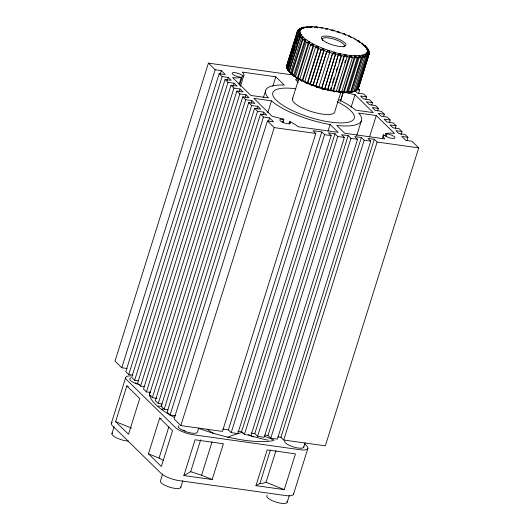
<?xml version="1.0" encoding="UTF-8"?>
<svg xmlns="http://www.w3.org/2000/svg" width="530" height="530" viewBox="0 0 530 530"><rect width="100%" height="100%" fill="white"/><g stroke="black" fill="none" stroke-linecap="round" stroke-linejoin="round"><path stroke-width="0.79" d="M345.103 92.319L347.349 92.273L348.144 92.743L350.549 92.021L361.327 57.637L359.095 55.584L362.195 55.146L363.11 55.604L363.11 57.392L352.331 91.77L351.615 92.28L350.708 91.822L349.151 92.041M312.654 44.149L313.654 44.235L313.641 45.991L302.862 80.374L301.543 81.017L299.794 79.255L310.567 44.871L313.349 44.076L309.454 41.877L306.267 42.34L295.495 76.724L296.873 78.387L300.556 80.017M313.031 44.348L312.958 46.117L302.186 80.5L301.543 81.017M362.195 55.146L362.116 56.889L351.337 91.273L350.708 91.822M321.823 87.689L318.947 86.814L317.397 87.569L315.873 86.185L326.646 51.801L329.594 52.775L329.004 50.575L334.185 52.152L332.595 53.311L321.823 87.689L323.141 89.305L324.777 88.894L335.556 54.511L334.569 52.258L339.889 53.947L340.359 54.053L340.108 53.643L345.109 54.63L347.124 56.955L336.351 91.339L334.404 91.809L333.185 90.398L343.957 56.014L345.109 54.63M322.671 89.172L317.51 87.251L317.397 87.569M331.058 30.429L332.694 30.018L338.325 32.065L338.445 31.754L339.968 33.132M340.108 53.643L341.452 55.915L330.68 90.299L328.395 90.623L327.745 89.636L338.345 54.828L335.483 54.106L324.777 88.894L321.796 88.066L332.575 53.682L334.185 52.152M297.038 77.95L294.422 76.181L293.54 76.141L293.613 75.452L305.028 39.465L305.916 39.505L309.189 41.718L307.844 42.135M362.222 43.864L362.301 43.182L361.414 43.135L358.141 40.929L358.969 40.936L360.347 42.599L359.439 42.592M343.308 92.339L354.802 55.663L355.829 56.147L357.2 57.83L346.428 92.213L344.334 92.816L339.021 92.048L339.604 92.511L341.651 91.981L352.423 57.598L350.516 55.372L354.802 55.663M355.829 56.147L355.1 55.677L358.843 55.604L359.638 56.067L348.144 92.743M309.454 41.877L297.959 78.553M286.518 67.317L287.532 69.357L286.518 67.317L297.29 32.933L298.98 32.522L300.079 32.814L299.967 31.137L298.43 32.323L297.231 31.972L297.416 31.078L298.894 30.674L299.993 31.025L300.742 29.607L299.655 29.236L297.84 30.27L286.458 66.356L297.416 31.078M297.231 31.972L298.894 30.674M368.463 51.827L369.383 52.967L358.426 88.238L369.198 53.855L368.463 51.827L367.363 51.509L367.25 49.833L368.35 50.125L369.317 52L367.608 57.472M369.383 52.967L369.198 53.855L367.999 53.477L367.336 51.622L368.436 51.966M308.692 41.91L297.197 78.586M358.843 55.604L347.349 92.273M343.963 92.81L355.458 56.134M294.422 76.181L305.916 39.505M292.474 74.929L208.403 63.13L115.017 361.115L121.801 367.76L127.16 368.509M121.801 367.76L215.18 69.774L208.403 63.13M215.18 69.774L221.315 70.636L225.303 74.544L219.175 73.683L125.789 371.662L128.744 374.558L132.573 375.094M220.321 73.789L221.315 70.636M111.353 423.278L125.716 377.433M128.744 374.558L222.123 76.572L219.175 73.683M126.822 385.906L139.715 398.54L128.505 434.295L115.613 421.668L126.822 385.906L128.339 386.522M111.909 433.725L114.063 426.849M222.123 76.572L228.251 77.433L231.206 80.328L225.078 79.467L131.692 377.446L134.647 380.341L138.476 380.878M227.264 80.587L228.251 77.433M134.647 380.341L228.026 82.355L225.078 79.467M228.026 82.355L234.161 83.217L237.109 86.112L230.981 85.251L137.601 383.23L140.549 386.125L144.379 386.661M233.167 86.37L234.161 83.217M140.549 386.125L233.935 88.139L230.981 85.251M233.935 88.139L240.064 89L243.012 91.889L236.883 91.034L143.504 389.013L146.452 391.908L150.288 392.445M239.037 84.601L241.263 77.506L239.653 76.989A5.525 1.603 17.4 0 1 232.644 74.167A5.525 1.603 17.4 0 1 235.267 72.689A5.525 1.603 17.4 0 1 242.276 75.518L243.608 76.188L243.999 75.757L243.82 74.087L242.323 72.106L275.812 76.81L284.299 85.118L282.954 85.038A50.211 14.595 17.4 0 0 267.544 96.864L268.491 97.924L250.849 95.453L232.597 77.572L236.943 77.95L241.263 77.506M239.514 85.244L242.475 75.783M240.395 86.436L243.608 76.188M239.321 91.365L240.064 89M146.452 391.908L239.838 93.923L236.883 91.034M239.838 93.923L245.966 94.784L248.921 97.672L242.786 96.818L149.407 394.797L152.362 397.692L156.959 398.335M245.224 97.149L245.966 94.784M152.362 397.692L245.741 99.706L242.786 96.818M245.741 99.706L251.869 100.568L254.824 103.456L248.696 102.601L155.31 400.581L158.265 403.476L162.094 404.012M251.127 102.933L251.869 100.568M158.265 403.476L251.644 105.49L248.696 102.601M251.644 105.49L257.772 106.351L260.727 109.24L254.599 108.378L161.213 406.364L164.167 409.259L167.997 409.796M159.662 418.077L172.555 430.704L161.352 466.466L148.453 453.832L159.662 418.077L161.173 418.687M257.037 108.716L257.772 106.351M164.167 409.259L257.553 111.273L254.599 108.378M263.436 97.507L265.662 90.418M257.553 111.273L263.682 112.135L266.63 115.023L260.502 114.162L167.122 412.148L170.07 415.036L175.437 415.792M262.94 114.5L263.682 112.135M272.851 86.264L275.812 76.81M170.07 415.036L263.456 117.057L260.502 114.162M163.724 460.623L159.053 458.106L168.798 427.008M267.776 112.685L271.479 100.859L253.844 98.381L272.095 116.262L283.822 119.19L282.834 122.344M263.456 117.057L269.584 117.918L273.573 121.82L267.445 120.966L174.065 418.945L180.843 425.59L222.434 431.427L315.82 133.441L313.025 130.705L321.783 131.937L324.572 134.666L331.171 135.594L237.791 433.58L231.193 432.652L228.397 429.916L222.825 429.134M268.346 121.86L269.584 117.918M297.781 31.886L298.516 29.541L299.761 29.117L300.828 29.514L302.411 28.401L301.371 27.984L299.423 28.898L300.55 29.349L302.411 28.401M301.716 37.365L302.974 37.027L301.186 34.98L300.093 36.391L289.32 70.775L289.691 71.656L288.638 71.464L287.379 69.43L298.151 35.046L301.08 34.834L300.119 32.946L299.026 32.681L297.602 33.96L286.829 68.343L288.015 68.628M288.26 67.847L292.182 55.345M292.673 53.782L294.872 46.746M295.853 43.619L297.569 38.153M162.65 473.972L160.497 480.849A10.673 3.1 17.4 0 0 170.342 487.388A10.673 3.1 17.4 0 0 180.763 486.778M292.666 74.723L290.659 73.743L289.201 71.742L299.973 37.358L302.974 37.027M180.843 425.59L274.229 127.604L267.445 120.966M293.54 76.141L291.931 74.193L302.703 39.816L305.697 39.346L303.133 37.186L301.954 36.875M282.57 122.629L283.822 119.19M292.481 98.865L298.887 78.433M289.049 123.464L289.546 121.887L290.089 121.715L295.382 124.59L298.092 126.736L338.153 132.354L330.117 124.484L327.613 124.073A50.211 14.595 17.4 0 1 272.751 101.965L271.479 100.859M289.347 124.08L290.089 121.715M183.883 475.542L195.086 439.787L223.388 443.756L212.185 479.517L183.883 475.542L190.694 471.713L200.685 439.84M198.657 428.141L197.458 431.963A10.043 2.922 17.4 0 1 186.547 431.864A10.043 2.922 17.4 0 1 178.55 425.769M180.697 487.6L182.85 480.723M323.565 48.641L328.62 50.449L326.864 51.489L320.902 49.668L323.565 48.641L324.062 50.483L313.283 84.866L311.779 85.569L310.123 84.051L320.902 49.668L323.201 48.502L318.404 46.508L315.489 47.336L304.717 81.719L306.446 83.369L307.877 82.7L318.649 48.316L318.404 46.508M326.626 52.271L315.873 86.185L318.822 87.159L329.72 52.43L329.004 50.575M212.185 479.517L201.585 475.244L212.06 441.821M339.73 53.556L338.345 54.828L327.745 89.636L330.68 90.299L330.409 89.848L331.137 87.503M332.608 82.819L334.324 77.347M336.285 71.093L337.504 67.191M338.975 62.5L341.181 55.464L347.124 56.955L345.474 54.689L351.099 55.835M228.397 429.916L321.783 131.937M344.705 62.726L345.441 60.38M231.193 432.652L324.572 134.666M328.143 130.791L330.117 124.484M341.029 91.71L334.622 112.141A22.094 6.42 17.4 0 1 310.149 111.148A22.094 6.42 17.4 0 1 292.924 98.123M340.32 101.276L343.281 91.816M340.578 100.992L343.294 92.319M251.127 433.103L254.791 433.619L257.587 436.356L264.185 437.283L357.565 139.297L350.966 138.37L348.177 135.634L341.578 134.713L344.367 137.449L250.988 435.428L244.39 434.501L241.594 431.771L334.98 133.785L328.381 132.858L331.171 135.594M244.39 434.501L337.769 136.521L334.98 133.785M351.615 92.28L353.908 91.418L364.958 56.114L364.772 54.318L362.401 55.1L364.686 57.035L360.393 57.134L359.525 56.101M351.059 107.358L355.007 94.744L344.99 92.425M356.412 90.418L354.285 91.425L356.412 90.418L367.191 56.034L364.925 54.245L366.502 53.133L367.568 53.523L368.098 55.398L357.326 89.782L356.167 89.351M359.035 84.82L360.261 80.918M361.725 76.227L363.441 70.755M364.421 67.635L366.627 60.599M357.326 89.782L357.995 89.053L368.767 54.669L367.674 53.411L366.588 53.033L367.336 51.622M358.671 93.194L359.658 90.04L357.962 88.384M254.791 433.619L348.177 135.634M257.587 436.356L350.966 138.37M365.859 99.203L366.601 96.844L363.646 93.949L357.518 93.088L355.239 90.855M356.75 135.567L361.44 120.588M277.76 436.839L280.94 437.29L283.729 440.019L325.321 445.856L418.707 147.877L377.115 142.04L374.319 139.304L367.972 138.416L370.761 141.146L277.382 439.132L270.784 438.204L267.988 435.468L361.374 137.489L354.775 136.561L357.565 139.297M371.762 104.986L372.504 102.621L369.556 99.733L363.428 98.871L360.473 95.983L366.601 96.844M270.784 438.204L364.163 140.225L361.374 137.489M255.964 485.659L267.173 449.897L295.475 453.865L284.265 489.627L255.964 485.659L259.925 483.426L262.9 483.267L266.053 482.287L284.265 489.627M259.925 483.426L270.406 450.003M377.671 110.77L378.413 108.405L375.459 105.516L369.33 104.655L366.376 101.767L372.504 102.621M369.582 136.839L376.254 115.553L358.611 113.082L359.565 114.142A50.211 14.595 17.4 0 1 339.041 125.676L336.683 125.405L344.719 133.275L384.78 138.9L383.283 136.919L383.104 135.249L383.501 134.819L384.826 135.488A5.525 1.603 17.4 0 0 391.836 138.31A5.525 1.603 17.4 0 0 394.459 136.839A5.525 1.603 17.4 0 0 387.45 134.017L385.84 133.5L385.105 135.865M266.053 482.287L276.037 450.414M280.94 437.29L374.319 139.304M383.574 116.554L384.316 114.189L381.361 111.3L375.233 110.439L372.279 107.55L378.413 108.405M283.729 440.019L377.115 142.04M382.262 138.761L383.501 134.819M389.477 122.337L390.219 119.972L387.264 117.084L381.136 116.222L378.188 113.334L384.316 114.189M386.125 136.329L386.867 133.964M395.135 128.909L396.122 125.756L393.174 122.867L387.039 122.006L384.091 119.111L390.219 119.972M401.038 134.693L402.025 131.539L399.077 128.651L392.949 127.79L389.994 124.895L396.122 125.756M303.677 447.4L305.114 442.815M287.2 502.175L289.36 495.298M293.507 494.278L307.877 448.433M406.947 140.476L407.934 137.323L404.98 134.434L398.851 133.573L395.897 130.678L402.025 131.539M329.594 52.775L329.72 52.43L335.556 54.511L334.569 52.258M367.588 54.259L367.999 53.477M303.133 37.186L291.526 73.087L291.639 73.862M350.688 55.796L349.833 57.326L339.054 91.71L339.604 92.511M350.178 55.339L349.283 56.829L338.504 91.213L339.193 92.472M358.28 41.327L358.638 40.73L358.969 40.936M302.153 37.067L301.232 38.571L290.453 72.954L290.659 73.743M338.915 31.906L338.71 32.191L344.513 33.92L345.712 35.272M326.864 51.489L326.646 51.801L328.62 50.449M316.927 87.41L316.092 85.873L313.283 84.866L311.779 85.569M357.445 41.366L358.638 40.73M345.447 55.06L344.328 56.485L333.549 90.868L333.953 91.736M301.186 34.98L300.132 34.788L298.947 36.179L288.174 70.563L288.638 71.464M298.516 29.541L297.84 30.27L299.026 30.674L300.742 29.607M368.767 54.669L368.098 55.398L366.939 54.968L366.502 53.133M297.29 32.933L297.602 33.96L298.794 34.245L300.119 32.946M339.889 53.947L338.524 55.259L341.452 55.915L341.181 55.464M308.235 27.063L306.221 27.805L305.287 27.295L307.38 26.599L308.235 27.063L305.134 27.494L304.22 27.043L301.928 27.898L302.974 28.382L304.929 27.54L303.968 27.096L301.928 27.898M344.513 33.92L344.129 34.139L349.813 36.139L351.118 37.603M322.816 48.72L323.201 48.502M311.329 85.396L311.706 85.178L306.91 83.183M356.18 90.087L357.995 89.053M348.468 36.418L349.389 35.947M306.446 83.369L307.877 82.7L310.54 83.806L321.312 49.429L315.489 47.336L318.06 46.355L313.654 44.235M299.423 28.898L301.557 27.898L302.557 28.328L304.929 27.54M364.772 54.318L365.958 54.663M367.191 56.034L366.051 56.584L355.272 90.968L354.186 90.497M227.476 437.495L230.431 436.084L241.779 432.414A42.175 12.263 17.4 0 0 243.197 432.977M342.87 34.172L344.056 33.748M312.673 44.315L311.329 44.792L309.169 43.573L308.334 43.612L299.973 37.358M362.811 55.584L363.64 56.551L364.958 56.114L366.051 56.584L365.773 54.749M310.885 27.401L312.23 26.97L311.501 26.5L309.414 27.11L310.951 27.149M385.84 133.5L390.159 133.056L394.505 133.434L376.254 115.553M337.014 32.158L338.445 31.754M349.813 36.139L349.27 36.285L354.676 38.498L356.041 40.068M317.516 46.508L318.06 46.355M306.022 83.177L306.565 83.031M301.086 37.531L300.093 36.391L298.947 36.179L298.151 35.046L299.324 35.291L301.08 34.834M314.191 27.341L316.231 26.805L321.856 27.951L321.438 27.507L320.133 27.825M326.029 29.316L327.222 28.998L326.977 28.587L325.764 28.878M353.908 91.418L352.331 91.77L351.337 91.273M354.676 38.498L353.98 38.571L357.876 40.764M307.38 26.599L308.486 27.043L312.23 26.97M305.287 27.295L307.261 27.149M361.327 57.637L359.353 57.783L358.485 57.273L356.405 57.313L357.2 57.83L354.888 57.763L354.166 57.253L351.787 57.094L350.516 55.372M350.549 92.021L346.322 91.683M158.046 406.225L162.153 406.073M308.361 41.711L309.189 41.718M296.873 78.387L297.694 78.387M311.501 26.5L316.814 27.268L316.231 26.805M346.428 92.213L341.804 91.531M362.891 45.037L361.632 43.301L362.566 43.38L363.911 45.123L362.785 44.282M341.651 91.981L333.549 90.868L333.185 90.398L330.409 89.848M361.632 43.301L364.196 45.454L365.177 45.573L366.641 47.574L365.528 47.408M346.666 56.471L352.423 57.598L351.787 57.094M334.761 91.471L338.69 92.015M298.781 80.03L295.515 79.573L298.344 82.342M356.597 89.61L359.658 90.04M407.934 137.323L401.806 136.462L405.794 140.37L411.923 141.232L418.707 147.877M274.229 127.604L315.82 133.441M337.769 136.521L344.367 137.449M364.163 140.225L370.761 141.146M237.93 431.254L241.594 431.771M265.06 435.057L267.988 435.468M365.137 46.806L364.362 45.613L365.375 45.772M290.46 73.551L291.48 73.703M321.438 27.507L327.222 28.998M289.32 70.775L288.174 70.563L287.379 69.43M283.563 119.475L282.901 119.349A5.525 1.603 17.4 0 0 280.277 120.82A5.525 1.603 17.4 0 0 287.286 123.649A5.525 1.603 17.4 0 0 289.91 122.172L289.546 121.887M333.615 91.306L328.613 90.319L328.865 90.729M366.25 47.813L367.323 48.038L368.456 49.893L367.283 49.641L366.25 47.813L367.21 49.701L368.304 49.959L369.317 52L368.118 51.688L367.25 49.833M288.512 71.278L289.585 71.51M326.977 28.587L332.76 30.382L332.694 30.018M324.704 88.49L327.573 89.212L328.395 90.623M328.236 90.232L323.075 88.934L323.141 89.305M201.585 475.244L190.694 471.713M334.158 52.496L334.635 52.629M298.867 30.813L299.967 31.137M328.421 50.741L328.892 50.893M312.071 85.317L317.125 87.125M310.123 84.051L312.965 85.145L323.737 50.761L323.273 48.899M264.238 436.117L274.189 440.125L271.625 440.92A70.291 20.431 17.4 0 1 198.518 428.26M149.54 395.062L151.07 395.678M249.796 435.461L253.618 437.005M115.613 421.668L131.553 428.088M148.453 453.832L159.053 458.106M363.64 56.551L364.686 57.035M350.906 91.776L351.867 92.22M316.085 47.17L310.567 44.871M302.16 80.911L305.83 82.68M347.6 92.26L348.462 92.724M358.969 41.751L360.347 42.599M295.495 76.724L307.367 82.905L318.146 48.521L317.94 46.693M295.786 76.32L291.931 74.193M292.474 73.889L289.201 71.742M366.641 47.574L365.177 45.573M355.007 94.744L373.259 112.625L355.623 110.147L354.358 109.041A50.211 14.595 17.4 0 0 338.2 99.435M304.339 443.57L306.704 445.889A14.31 4.16 17.4 0 1 299.914 449.705L193.523 434.779A14.31 4.16 17.4 0 1 175.357 427.465L126.889 379.983A14.31 4.16 17.4 0 1 130.645 375.902M345.474 54.689L345.898 55.133M333.979 91.365L334.404 91.809M364.362 45.613L366.15 47.667L367.323 48.038M333.171 30.15L334.039 31.257M367.668 48.753L368.456 49.893M298.794 34.245L299.324 35.291M321.882 27.587L322.286 28.454M317.152 27.302L317.331 28.103M316.642 26.851L316.781 27.606M364.196 45.454L364.315 46.236M298.43 32.323L298.496 33.251M139.443 384.807A10.043 2.922 17.4 0 1 130.705 377.943M303.822 446.644A10.043 2.922 17.4 0 1 293.666 447.022A10.043 2.922 17.4 0 1 284.776 440.874M128.412 441.086A10.673 3.1 17.4 0 1 116.328 437.76A10.673 3.1 17.4 0 1 112.353 433.017M286.949 501.261A10.673 3.1 17.4 0 1 276.614 502.281A10.673 3.1 17.4 0 1 267.213 495.417M213.862 433.725A42.175 12.263 17.4 0 1 207.197 429.194M161.948 409.922A42.175 12.263 17.4 0 1 163.386 408.365M268.14 440.132A42.175 12.263 17.4 0 1 248.331 434.858M293.381 493.112A14.31 4.16 17.4 0 1 285.544 495.55L179.153 480.624A14.31 4.16 17.4 0 1 160.994 473.303L112.519 425.828A14.31 4.16 17.4 0 1 112.155 422.403M137.224 383.627A8.533 2.484 17.4 0 1 135.256 382.806M184.97 430.824A8.533 2.484 17.4 0 1 183.089 429.969M174.569 417.534A70.291 20.431 17.4 0 1 149.751 391.816M337.305 101.72A42.678 12.409 17.4 0 1 342.426 122.887A42.678 12.409 17.4 0 1 280.185 103.496A42.678 12.409 17.4 0 1 295.793 88.788M322.671 40.472A11.607 3.372 17.4 0 1 334.37 39.266A11.607 3.372 17.4 0 1 343.122 46.912M326.506 42.46A12.859 3.736 17.4 0 0 345.931 45.189A12.859 3.736 17.4 0 0 328.554 36.318A12.859 3.736 17.4 0 0 326.506 42.46"/></g></svg>
